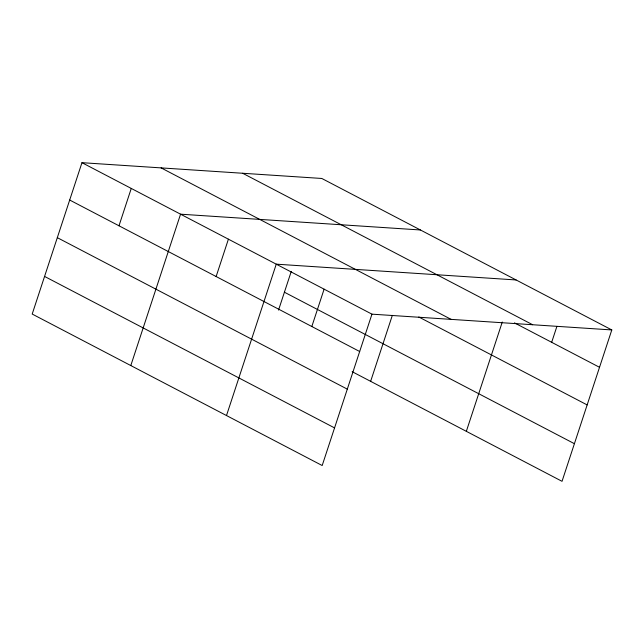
<?xml version="1.0" encoding="UTF-8"?>
<svg xmlns="http://www.w3.org/2000/svg" width="644" height="644" viewBox="0 0 644 644"><rect width="100%" height="100%" fill="white"/><g stroke="black" fill="none" stroke-linecap="round" stroke-linejoin="round"><path stroke-width="0.97" d="M611.8 329.945L321.815 178.469L81.965 162.682L32.2 314.055L322.185 465.531L371.958 314.159L611.8 329.945L562.035 481.318L352.155 371.685M118.987 225.786L131.263 188.434M130.796 365.559L180.562 214.186L420.411 229.972M216.134 276.534L228.411 239.174M226.495 415.541L276.26 264.169L516.102 279.955M278.538 310.086L291.257 271.414M311.825 326.516L324.109 289.164M370.638 381.345L392.341 315.351M466.337 431.335L502.28 322.016M551.675 342.31L556.891 326.428M242.667 173.26L532.652 324.737M514.459 322.869L599.516 367.297M161.121 167.891L451.106 319.368M418.793 316.985L587.151 404.923M81.965 162.682L371.958 314.159M284.415 292.215L574.4 443.692M69.689 200.034L359.674 351.511M57.316 237.66L347.301 389.137M44.573 276.429L334.558 427.906"/></g></svg>
